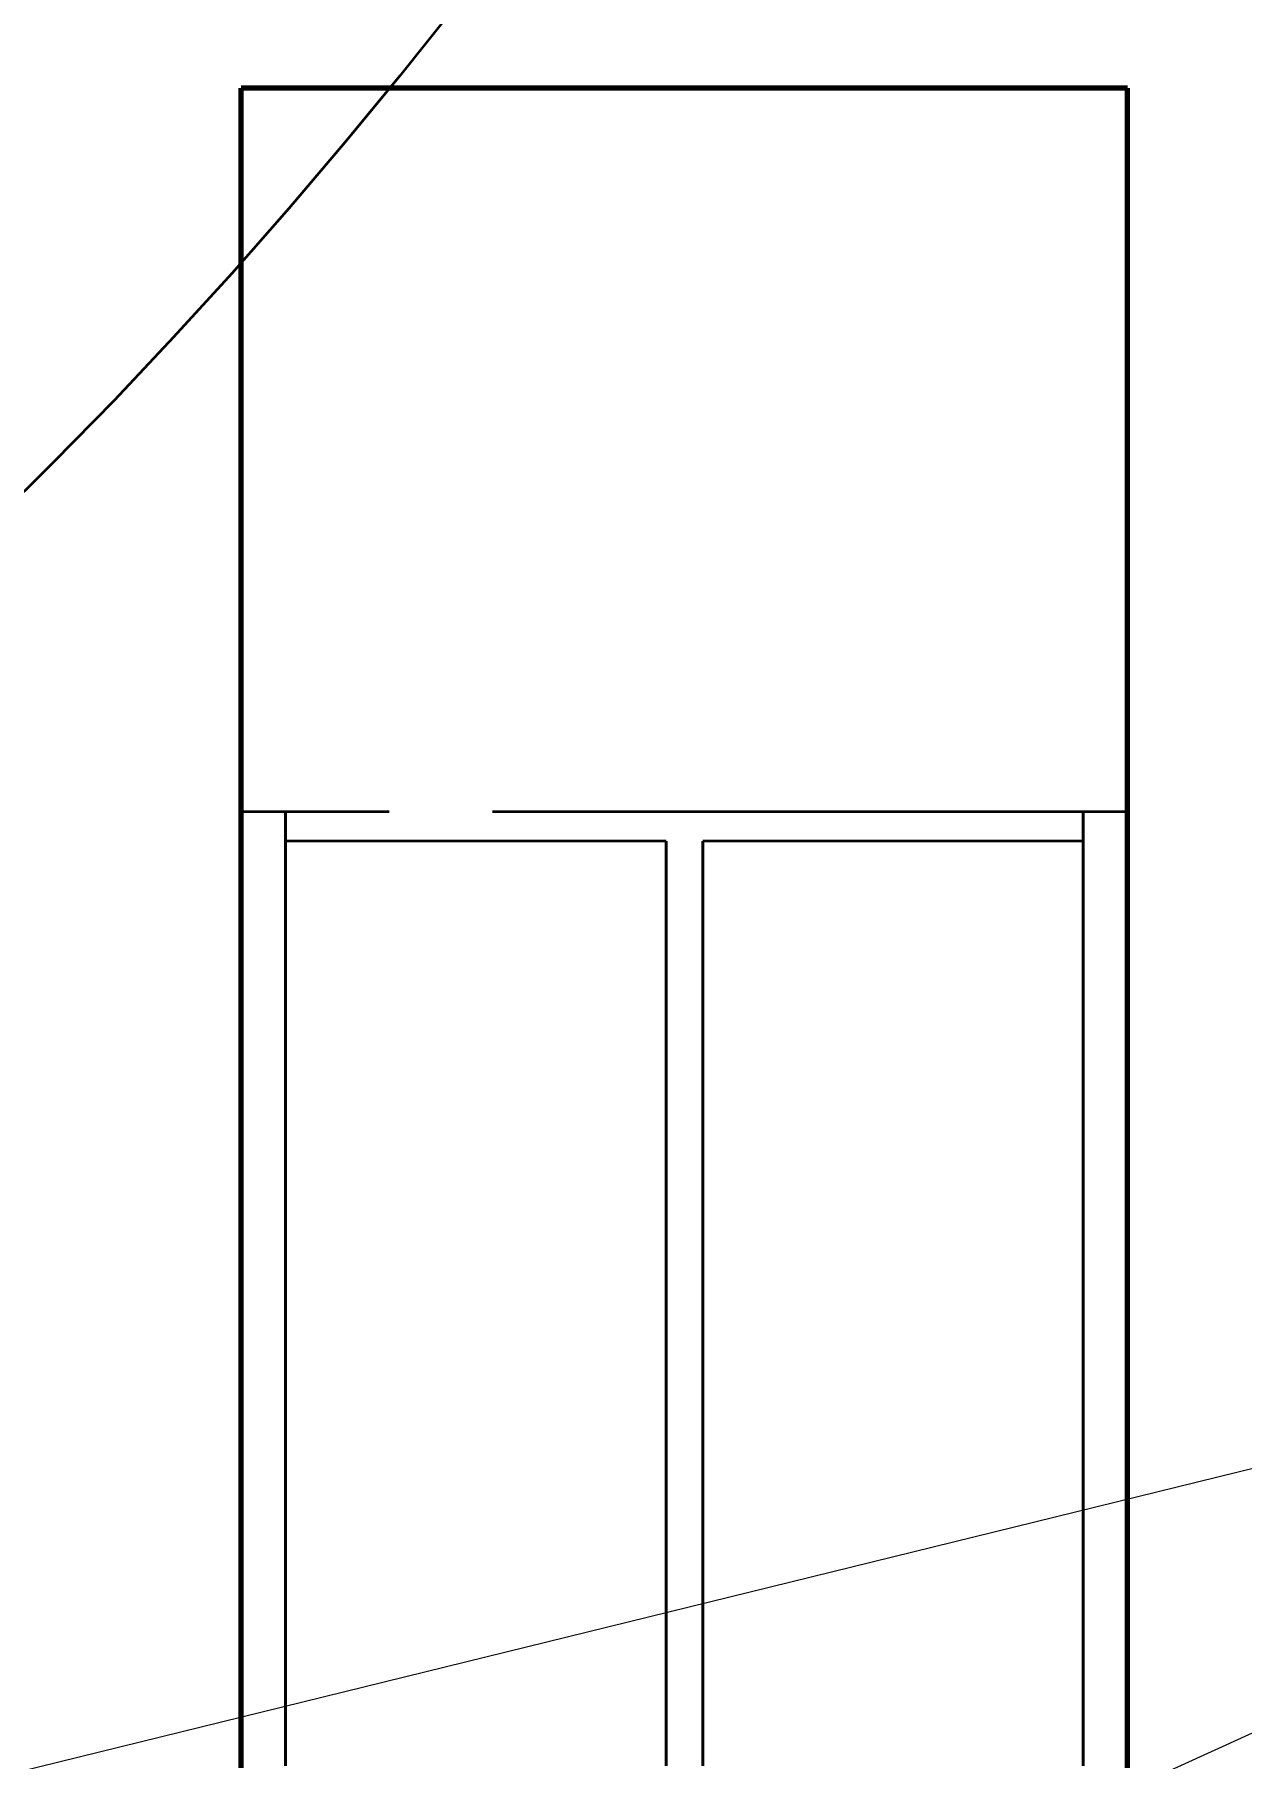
# Model space of a CAD drawing. Header units: millimetres. Extents: x 0 to 2382, y 0 to 420.
# Drawn here: x 137.39 to 145.56, y 235.9 to 247.57 of the extents above; entities that cross this region are included whole.
import ezdxf

# ---------------------------------------------------------------- set-up
doc = ezdxf.new("R2010")
doc.units = ezdxf.units.MM
doc.linetypes.add('IRAM-E-TRAZOS', pattern=[5, 4, -1])
for name, color, linetype, lineweight in [('01-VISIBLE', 7, 'CONTINUOUS', 70), ('02-OCULTA', 4, 'IRAM-E-TRAZOS', 35), ('04-COTA', 3, 'CONTINUOUS', 18), ('08-FINA', 5, 'CONTINUOUS', 18)]:
    doc.layers.add(name, color=color, linetype=linetype, lineweight=lineweight)
doc.styles.add('ISO3098', font='isocpeur.ttf')
doc.dimstyles.new('FLAMA-IRAM', dxfattribs={"dimtxt": 3.5, "dimasz": 3.5, "dimexe": 2, "dimexo": 1.5, "dimgap": 1, "dimtad": 1, "dimdec": 1, "dimtxsty": 'ISO3098', "dimblk": 'IRAM_FLECHA', "dimblk1": 'IRAM_FLECHA', "dimblk2": 'IRAM_FLECHA', "dimcen": 2.5, "dimclrd": 256, "dimclre": 256, "dimclrt": 256, "dimazin": 3, "dimtfac": 1, "dimtmove": 0, "dimatfit": 3, "dimlwd": 18, "dimlwe": 18})

# ---------------------------------------------------------------- blocks, each defined once
blk = doc.blocks.new('IRAM_FLECHA')
blk.add_solid([(0, 0), (-1, 0.125), (-1, -0.125)])

msp = doc.modelspace()

# ---------------------------------------------------------------- linework, layer by layer
at = {"layer": '01-VISIBLE'}
msp.add_line((144.791, 247.209), (138.791, 247.209), dxfattribs=at)
for points in [[(138.791, 235.834), (138.791, 235.922), (138.791, 236.009), (138.791, 236.097), (138.791, 236.184), (138.791, 236.272), (138.791, 236.359), (138.791, 236.447), (138.791, 236.534), (138.791, 236.622), (138.791, 236.709), (138.791, 236.797), (138.791, 236.884), (138.791, 236.972), (138.791, 237.059), (138.791, 237.147), (138.791, 237.234), (138.791, 237.322), (138.791, 237.409), (138.791, 237.497), (138.791, 237.584), (138.791, 237.672), (138.791, 237.759), (138.791, 237.847), (138.791, 237.934), (138.791, 238.022), (138.791, 238.109), (138.791, 238.197), (138.791, 238.284), (138.791, 238.372), (138.791, 238.459), (138.791, 238.547), (138.791, 238.634), (138.791, 238.722), (138.791, 238.809), (138.791, 238.897), (138.791, 238.984), (138.791, 239.072), (138.791, 239.159), (138.791, 239.247), (138.791, 239.334), (138.791, 239.422), (138.791, 239.509), (138.791, 239.597), (138.791, 239.684), (138.791, 239.772), (138.791, 239.859), (138.791, 239.947), (138.791, 240.034), (138.791, 240.122), (138.791, 240.209), (138.791, 240.297), (138.791, 240.384), (138.791, 240.472), (138.791, 240.559), (138.791, 240.647), (138.791, 240.734), (138.791, 240.822), (138.791, 240.909), (138.791, 240.997), (138.791, 241.084), (138.791, 241.172), (138.791, 241.259), (138.791, 241.347), (138.791, 241.434), (138.791, 241.522), (138.791, 241.609), (138.791, 241.697), (138.791, 241.784), (138.791, 241.872), (138.791, 241.959), (138.791, 242.047), (138.791, 242.134), (138.791, 242.222), (138.791, 242.309), (138.791, 242.397), (138.791, 242.484), (138.791, 242.572), (138.791, 242.659), (138.791, 242.747), (138.791, 242.834), (138.791, 242.922), (138.791, 243.009), (138.791, 243.097), (138.791, 243.184), (138.791, 243.272), (138.791, 243.359), (138.791, 243.447), (138.791, 243.534), (138.791, 243.622), (138.791, 243.709), (138.791, 243.797), (138.791, 243.884), (138.791, 243.972), (138.791, 244.059), (138.791, 244.147), (138.791, 244.234), (138.791, 244.322), (138.791, 244.409), (138.791, 244.497), (138.791, 244.584), (138.791, 244.672), (138.791, 244.759), (138.791, 244.847), (138.791, 244.934), (138.791, 245.022), (138.791, 245.109), (138.791, 245.197), (138.791, 245.284), (138.791, 245.372), (138.791, 245.459), (138.791, 245.547), (138.791, 245.634), (138.791, 245.722), (138.791, 245.809), (138.791, 245.897), (138.791, 245.984), (138.791, 246.072), (138.791, 246.159), (138.791, 246.247), (138.791, 246.334), (138.791, 246.422), (138.791, 246.509), (138.791, 246.597), (138.791, 246.684), (138.791, 246.772), (138.791, 246.859), (138.791, 246.947), (138.791, 247.034), (138.791, 247.122), (138.791, 247.209)], [(144.791, 235.834), (144.791, 235.922), (144.791, 236.009), (144.791, 236.097), (144.791, 236.184), (144.791, 236.272), (144.791, 236.359), (144.791, 236.447), (144.791, 236.534), (144.791, 236.622), (144.791, 236.709), (144.791, 236.797), (144.791, 236.884), (144.791, 236.972), (144.791, 237.059), (144.791, 237.147), (144.791, 237.234), (144.791, 237.322), (144.791, 237.409), (144.791, 237.497), (144.791, 237.584), (144.791, 237.672), (144.791, 237.759), (144.791, 237.847), (144.791, 237.934), (144.791, 238.022), (144.791, 238.109), (144.791, 238.197), (144.791, 238.284), (144.791, 238.372), (144.791, 238.459), (144.791, 238.547), (144.791, 238.634), (144.791, 238.722), (144.791, 238.809), (144.791, 238.897), (144.791, 238.984), (144.791, 239.072), (144.791, 239.159), (144.791, 239.247), (144.791, 239.334), (144.791, 239.422), (144.791, 239.509), (144.791, 239.597), (144.791, 239.684), (144.791, 239.772), (144.791, 239.859), (144.791, 239.947), (144.791, 240.034), (144.791, 240.122), (144.791, 240.209), (144.791, 240.297), (144.791, 240.384), (144.791, 240.472), (144.791, 240.559), (144.791, 240.647), (144.791, 240.734), (144.791, 240.822), (144.791, 240.909), (144.791, 240.997), (144.791, 241.084), (144.791, 241.172), (144.791, 241.259), (144.791, 241.347), (144.791, 241.434), (144.791, 241.522), (144.791, 241.609), (144.791, 241.697), (144.791, 241.784), (144.791, 241.872), (144.791, 241.959), (144.791, 242.047), (144.791, 242.134), (144.791, 242.222), (144.791, 242.309), (144.791, 242.397), (144.791, 242.484), (144.791, 242.572), (144.791, 242.659), (144.791, 242.747), (144.791, 242.834), (144.791, 242.922), (144.791, 243.009), (144.791, 243.097), (144.791, 243.184), (144.791, 243.272), (144.791, 243.359), (144.791, 243.447), (144.791, 243.534), (144.791, 243.622), (144.791, 243.709), (144.791, 243.797), (144.791, 243.884), (144.791, 243.972), (144.791, 244.059), (144.791, 244.147), (144.791, 244.234), (144.791, 244.322), (144.791, 244.409), (144.791, 244.497), (144.791, 244.584), (144.791, 244.672), (144.791, 244.759), (144.791, 244.847), (144.791, 244.934), (144.791, 245.022), (144.791, 245.109), (144.791, 245.197), (144.791, 245.284), (144.791, 245.372), (144.791, 245.459), (144.791, 245.547), (144.791, 245.634), (144.791, 245.722), (144.791, 245.809), (144.791, 245.897), (144.791, 245.984), (144.791, 246.072), (144.791, 246.159), (144.791, 246.247), (144.791, 246.334), (144.791, 246.422), (144.791, 246.509), (144.791, 246.597), (144.791, 246.684), (144.791, 246.772), (144.791, 246.859), (144.791, 246.947), (144.791, 247.034), (144.791, 247.122), (144.791, 247.209)]]:
    msp.add_lwpolyline(points, dxfattribs=at)
at = {"layer": '02-OCULTA'}
for p, q in [((144.791, 242.309), (138.791, 242.309)), ((144.491, 242.309), (139.091, 242.309)), ((141.666, 242.109), (139.091, 242.109)), ((144.491, 242.109), (141.916, 242.109))]:
    msp.add_line(p, q, dxfattribs=at)
for points in [[(140.23, 247.752), (139.865, 247.294), (139.492, 246.841), (139.113, 246.395), (138.726, 245.955), (138.332, 245.522), (137.93, 245.095), (137.52, 244.676), (137.103, 244.264)], [(138.791, 247.209), (138.791, 247.122), (138.791, 247.034), (138.791, 246.947), (138.791, 246.859), (138.791, 246.772), (138.791, 246.684), (138.791, 246.597), (138.791, 246.509), (138.791, 246.422), (138.791, 246.334), (138.791, 246.247), (138.791, 246.159), (138.791, 246.072), (138.791, 245.984), (138.791, 245.897), (138.791, 245.809), (138.791, 245.722), (138.791, 245.634), (138.791, 245.547), (138.791, 245.459), (138.791, 245.372), (138.791, 245.284), (138.791, 245.197), (138.791, 245.109), (138.791, 245.022), (138.791, 244.934), (138.791, 244.847), (138.791, 244.759), (138.791, 244.672), (138.791, 244.584), (138.791, 244.497), (138.791, 244.409), (138.791, 244.322), (138.791, 244.234), (138.791, 244.147), (138.791, 244.059), (138.791, 243.972), (138.791, 243.884), (138.791, 243.797), (138.791, 243.709), (138.791, 243.622), (138.791, 243.534), (138.791, 243.447), (138.791, 243.359), (138.791, 243.272), (138.791, 243.184), (138.791, 243.097), (138.791, 243.009), (138.791, 242.922), (138.791, 242.834), (138.791, 242.747), (138.791, 242.659), (138.791, 242.572), (138.791, 242.484), (138.791, 242.397), (138.791, 242.309), (138.791, 242.222), (138.791, 242.134), (138.791, 242.047), (138.791, 241.959), (138.791, 241.872), (138.791, 241.784), (138.791, 241.697), (138.791, 241.609), (138.791, 241.522), (138.791, 241.434), (138.791, 241.347), (138.791, 241.259), (138.791, 241.172), (138.791, 241.084), (138.791, 240.997), (138.791, 240.909), (138.791, 240.822), (138.791, 240.734), (138.791, 240.647), (138.791, 240.559), (138.791, 240.472), (138.791, 240.384), (138.791, 240.297), (138.791, 240.209), (138.791, 240.122), (138.791, 240.034), (138.791, 239.947), (138.791, 239.859), (138.791, 239.772), (138.791, 239.684), (138.791, 239.597), (138.791, 239.509), (138.791, 239.422), (138.791, 239.334), (138.791, 239.247), (138.791, 239.159), (138.791, 239.072), (138.791, 238.984), (138.791, 238.897), (138.791, 238.809), (138.791, 238.722), (138.791, 238.634), (138.791, 238.547), (138.791, 238.459), (138.791, 238.372), (138.791, 238.284), (138.791, 238.197), (138.791, 238.109), (138.791, 238.022), (138.791, 237.934), (138.791, 237.847), (138.791, 237.759), (138.791, 237.672), (138.791, 237.584), (138.791, 237.497), (138.791, 237.409), (138.791, 237.322), (138.791, 237.234), (138.791, 237.147), (138.791, 237.059), (138.791, 236.972), (138.791, 236.884), (138.791, 236.797), (138.791, 236.709), (138.791, 236.622), (138.791, 236.534), (138.791, 236.447), (138.791, 236.359), (138.791, 236.272), (138.791, 236.184), (138.791, 236.097), (138.791, 236.009), (138.791, 235.922), (138.791, 235.834)], [(144.791, 247.209), (144.791, 247.122), (144.791, 247.034), (144.791, 246.947), (144.791, 246.859), (144.791, 246.772), (144.791, 246.684), (144.791, 246.597), (144.791, 246.509), (144.791, 246.422), (144.791, 246.334), (144.791, 246.247), (144.791, 246.159), (144.791, 246.072), (144.791, 245.984), (144.791, 245.897), (144.791, 245.809), (144.791, 245.722), (144.791, 245.634), (144.791, 245.547), (144.791, 245.459), (144.791, 245.372), (144.791, 245.284), (144.791, 245.197), (144.791, 245.109), (144.791, 245.022), (144.791, 244.934), (144.791, 244.847), (144.791, 244.759), (144.791, 244.672), (144.791, 244.584), (144.791, 244.497), (144.791, 244.409), (144.791, 244.322), (144.791, 244.234), (144.791, 244.147), (144.791, 244.059), (144.791, 243.972), (144.791, 243.884), (144.791, 243.797), (144.791, 243.709), (144.791, 243.622), (144.791, 243.534), (144.791, 243.447), (144.791, 243.359), (144.791, 243.272), (144.791, 243.184), (144.791, 243.097), (144.791, 243.009), (144.791, 242.922), (144.791, 242.834), (144.791, 242.747), (144.791, 242.659), (144.791, 242.572), (144.791, 242.484), (144.791, 242.397), (144.791, 242.309), (144.791, 242.222), (144.791, 242.134), (144.791, 242.047), (144.791, 241.959), (144.791, 241.872), (144.791, 241.784), (144.791, 241.697), (144.791, 241.609), (144.791, 241.522), (144.791, 241.434), (144.791, 241.347), (144.791, 241.259), (144.791, 241.172), (144.791, 241.084), (144.791, 240.997), (144.791, 240.909), (144.791, 240.822), (144.791, 240.734), (144.791, 240.647), (144.791, 240.559), (144.791, 240.472), (144.791, 240.384), (144.791, 240.297), (144.791, 240.209), (144.791, 240.122), (144.791, 240.034), (144.791, 239.947), (144.791, 239.859), (144.791, 239.772), (144.791, 239.684), (144.791, 239.597), (144.791, 239.509), (144.791, 239.422), (144.791, 239.334), (144.791, 239.247), (144.791, 239.159), (144.791, 239.072), (144.791, 238.984), (144.791, 238.897), (144.791, 238.809), (144.791, 238.722), (144.791, 238.634), (144.791, 238.547), (144.791, 238.459), (144.791, 238.372), (144.791, 238.284), (144.791, 238.197), (144.791, 238.109), (144.791, 238.022), (144.791, 237.934), (144.791, 237.847), (144.791, 237.759), (144.791, 237.672), (144.791, 237.584), (144.791, 237.497), (144.791, 237.409), (144.791, 237.322), (144.791, 237.234), (144.791, 237.147), (144.791, 237.059), (144.791, 236.972), (144.791, 236.884), (144.791, 236.797), (144.791, 236.709), (144.791, 236.622), (144.791, 236.534), (144.791, 236.447), (144.791, 236.359), (144.791, 236.272), (144.791, 236.184), (144.791, 236.097), (144.791, 236.009), (144.791, 235.922), (144.791, 235.834)], [(138.791, 235.883), (138.791, 235.946), (138.791, 236.009), (138.791, 236.072), (138.791, 236.135), (138.791, 236.198), (138.791, 236.261), (138.791, 236.324), (138.791, 236.387), (138.791, 236.45), (138.791, 236.513), (138.791, 236.576), (138.791, 236.639), (138.791, 236.702), (138.791, 236.765), (138.791, 236.828), (138.791, 236.891), (138.791, 236.954), (138.791, 237.017), (138.791, 237.08), (138.791, 237.143), (138.791, 237.206), (138.791, 237.269), (138.791, 237.332), (138.791, 237.395), (138.791, 237.458), (138.791, 237.521), (138.791, 237.584), (138.791, 237.647), (138.791, 237.71), (138.791, 237.773), (138.791, 237.836), (138.791, 237.899), (138.791, 237.962), (138.791, 238.025), (138.791, 238.088), (138.791, 238.151), (138.791, 238.214), (138.791, 238.277), (138.791, 238.34), (138.791, 238.403), (138.791, 238.466), (138.791, 238.529), (138.791, 238.592), (138.791, 238.655), (138.791, 238.718), (138.791, 238.781), (138.791, 238.844), (138.791, 238.907), (138.791, 238.97), (138.791, 239.033), (138.791, 239.096), (138.791, 239.159), (138.791, 239.222), (138.791, 239.285), (138.791, 239.348), (138.791, 239.411), (138.791, 239.474), (138.791, 239.537), (138.791, 239.6), (138.791, 239.663), (138.791, 239.726), (138.791, 239.789), (138.791, 239.852), (138.791, 239.915), (138.791, 239.978), (138.791, 240.041), (138.791, 240.104), (138.791, 240.167), (138.791, 240.23), (138.791, 240.293), (138.791, 240.356), (138.791, 240.419), (138.791, 240.482), (138.791, 240.545), (138.791, 240.608), (138.791, 240.671), (138.791, 240.734), (138.791, 240.797), (138.791, 240.86), (138.791, 240.923), (138.791, 240.986), (138.791, 241.049), (138.791, 241.112), (138.791, 241.175), (138.791, 241.238), (138.791, 241.301), (138.791, 241.364), (138.791, 241.427), (138.791, 241.49), (138.791, 241.553), (138.791, 241.616), (138.791, 241.679), (138.791, 241.742), (138.791, 241.805), (138.791, 241.868), (138.791, 241.931), (138.791, 241.994), (138.791, 242.057), (138.791, 242.12), (138.791, 242.183), (138.791, 242.246), (138.791, 242.309)], [(138.791, 242.309), (138.791, 242.246), (138.791, 242.183), (138.791, 242.12), (138.791, 242.057), (138.791, 241.994), (138.791, 241.931), (138.791, 241.868), (138.791, 241.805), (138.791, 241.742), (138.791, 241.679), (138.791, 241.616), (138.791, 241.553), (138.791, 241.49), (138.791, 241.427), (138.791, 241.364), (138.791, 241.301), (138.791, 241.238), (138.791, 241.175), (138.791, 241.112), (138.791, 241.049), (138.791, 240.986), (138.791, 240.923), (138.791, 240.86), (138.791, 240.797), (138.791, 240.734), (138.791, 240.671), (138.791, 240.608), (138.791, 240.545), (138.791, 240.482), (138.791, 240.419), (138.791, 240.356), (138.791, 240.293), (138.791, 240.23), (138.791, 240.167), (138.791, 240.104), (138.791, 240.041), (138.791, 239.978), (138.791, 239.915), (138.791, 239.852), (138.791, 239.789), (138.791, 239.726), (138.791, 239.663), (138.791, 239.6), (138.791, 239.537), (138.791, 239.474), (138.791, 239.411), (138.791, 239.348), (138.791, 239.285), (138.791, 239.222), (138.791, 239.159), (138.791, 239.096), (138.791, 239.033), (138.791, 238.97), (138.791, 238.907), (138.791, 238.844), (138.791, 238.781), (138.791, 238.718), (138.791, 238.655), (138.791, 238.592), (138.791, 238.529), (138.791, 238.466), (138.791, 238.403), (138.791, 238.34), (138.791, 238.277), (138.791, 238.214), (138.791, 238.151), (138.791, 238.088), (138.791, 238.025), (138.791, 237.962), (138.791, 237.899), (138.791, 237.836), (138.791, 237.773), (138.791, 237.71), (138.791, 237.647), (138.791, 237.584), (138.791, 237.521), (138.791, 237.458), (138.791, 237.395), (138.791, 237.332), (138.791, 237.269), (138.791, 237.206), (138.791, 237.143), (138.791, 237.08), (138.791, 237.017), (138.791, 236.954), (138.791, 236.891), (138.791, 236.828), (138.791, 236.765), (138.791, 236.702), (138.791, 236.639), (138.791, 236.576), (138.791, 236.513), (138.791, 236.45), (138.791, 236.387), (138.791, 236.324), (138.791, 236.261), (138.791, 236.198), (138.791, 236.135), (138.791, 236.072), (138.791, 236.009), (138.791, 235.946), (138.791, 235.883)], [(139.091, 235.883), (139.091, 235.946), (139.091, 236.009), (139.091, 236.072), (139.091, 236.135), (139.091, 236.198), (139.091, 236.261), (139.091, 236.324), (139.091, 236.387), (139.091, 236.45), (139.091, 236.513), (139.091, 236.576), (139.091, 236.639), (139.091, 236.702), (139.091, 236.765), (139.091, 236.828), (139.091, 236.891), (139.091, 236.954), (139.091, 237.017), (139.091, 237.08), (139.091, 237.143), (139.091, 237.206), (139.091, 237.269), (139.091, 237.332), (139.091, 237.395), (139.091, 237.458), (139.091, 237.521), (139.091, 237.584), (139.091, 237.647), (139.091, 237.71), (139.091, 237.773), (139.091, 237.836), (139.091, 237.899), (139.091, 237.962), (139.091, 238.025), (139.091, 238.088), (139.091, 238.151), (139.091, 238.214), (139.091, 238.277), (139.091, 238.34), (139.091, 238.403), (139.091, 238.466), (139.091, 238.529), (139.091, 238.592), (139.091, 238.655), (139.091, 238.718), (139.091, 238.781), (139.091, 238.844), (139.091, 238.907), (139.091, 238.97), (139.091, 239.033), (139.091, 239.096), (139.091, 239.159), (139.091, 239.222), (139.091, 239.285), (139.091, 239.348), (139.091, 239.411), (139.091, 239.474), (139.091, 239.537), (139.091, 239.6), (139.091, 239.663), (139.091, 239.726), (139.091, 239.789), (139.091, 239.852), (139.091, 239.915), (139.091, 239.978), (139.091, 240.041), (139.091, 240.104), (139.091, 240.167), (139.091, 240.23), (139.091, 240.293), (139.091, 240.356), (139.091, 240.419), (139.091, 240.482), (139.091, 240.545), (139.091, 240.608), (139.091, 240.671), (139.091, 240.734), (139.091, 240.797), (139.091, 240.86), (139.091, 240.923), (139.091, 240.986), (139.091, 241.049), (139.091, 241.112), (139.091, 241.175), (139.091, 241.238), (139.091, 241.301), (139.091, 241.364), (139.091, 241.427), (139.091, 241.49), (139.091, 241.553), (139.091, 241.616), (139.091, 241.679), (139.091, 241.742), (139.091, 241.805), (139.091, 241.868), (139.091, 241.931), (139.091, 241.994), (139.091, 242.057), (139.091, 242.12), (139.091, 242.183), (139.091, 242.246), (139.091, 242.309)], [(139.091, 242.309), (139.091, 242.246), (139.091, 242.183), (139.091, 242.12), (139.091, 242.057), (139.091, 241.994), (139.091, 241.931), (139.091, 241.868), (139.091, 241.805), (139.091, 241.742), (139.091, 241.679), (139.091, 241.616), (139.091, 241.553), (139.091, 241.49), (139.091, 241.427), (139.091, 241.364), (139.091, 241.301), (139.091, 241.238), (139.091, 241.175), (139.091, 241.112), (139.091, 241.049), (139.091, 240.986), (139.091, 240.923), (139.091, 240.86), (139.091, 240.797), (139.091, 240.734), (139.091, 240.671), (139.091, 240.608), (139.091, 240.545), (139.091, 240.482), (139.091, 240.419), (139.091, 240.356), (139.091, 240.293), (139.091, 240.23), (139.091, 240.167), (139.091, 240.104), (139.091, 240.041), (139.091, 239.978), (139.091, 239.915), (139.091, 239.852), (139.091, 239.789), (139.091, 239.726), (139.091, 239.663), (139.091, 239.6), (139.091, 239.537), (139.091, 239.474), (139.091, 239.411), (139.091, 239.348), (139.091, 239.285), (139.091, 239.222), (139.091, 239.159), (139.091, 239.096), (139.091, 239.033), (139.091, 238.97), (139.091, 238.907), (139.091, 238.844), (139.091, 238.781), (139.091, 238.718), (139.091, 238.655), (139.091, 238.592), (139.091, 238.529), (139.091, 238.466), (139.091, 238.403), (139.091, 238.34), (139.091, 238.277), (139.091, 238.214), (139.091, 238.151), (139.091, 238.088), (139.091, 238.025), (139.091, 237.962), (139.091, 237.899), (139.091, 237.836), (139.091, 237.773), (139.091, 237.71), (139.091, 237.647), (139.091, 237.584), (139.091, 237.521), (139.091, 237.458), (139.091, 237.395), (139.091, 237.332), (139.091, 237.269), (139.091, 237.206), (139.091, 237.143), (139.091, 237.08), (139.091, 237.017), (139.091, 236.954), (139.091, 236.891), (139.091, 236.828), (139.091, 236.765), (139.091, 236.702), (139.091, 236.639), (139.091, 236.576), (139.091, 236.513), (139.091, 236.45), (139.091, 236.387), (139.091, 236.324), (139.091, 236.261), (139.091, 236.198), (139.091, 236.135), (139.091, 236.072), (139.091, 236.009), (139.091, 235.946), (139.091, 235.883)], [(144.491, 235.883), (144.491, 235.946), (144.491, 236.009), (144.491, 236.072), (144.491, 236.135), (144.491, 236.198), (144.491, 236.261), (144.491, 236.324), (144.491, 236.387), (144.491, 236.45), (144.491, 236.513), (144.491, 236.576), (144.491, 236.639), (144.491, 236.702), (144.491, 236.765), (144.491, 236.828), (144.491, 236.891), (144.491, 236.954), (144.491, 237.017), (144.491, 237.08), (144.491, 237.143), (144.491, 237.206), (144.491, 237.269), (144.491, 237.332), (144.491, 237.395), (144.491, 237.458), (144.491, 237.521), (144.491, 237.584), (144.491, 237.647), (144.491, 237.71), (144.491, 237.773), (144.491, 237.836), (144.491, 237.899), (144.491, 237.962), (144.491, 238.025), (144.491, 238.088), (144.491, 238.151), (144.491, 238.214), (144.491, 238.277), (144.491, 238.34), (144.491, 238.403), (144.491, 238.466), (144.491, 238.529), (144.491, 238.592), (144.491, 238.655), (144.491, 238.718), (144.491, 238.781), (144.491, 238.844), (144.491, 238.907), (144.491, 238.97), (144.491, 239.033), (144.491, 239.096), (144.491, 239.159), (144.491, 239.222), (144.491, 239.285), (144.491, 239.348), (144.491, 239.411), (144.491, 239.474), (144.491, 239.537), (144.491, 239.6), (144.491, 239.663), (144.491, 239.726), (144.491, 239.789), (144.491, 239.852), (144.491, 239.915), (144.491, 239.978), (144.491, 240.041), (144.491, 240.104), (144.491, 240.167), (144.491, 240.23), (144.491, 240.293), (144.491, 240.356), (144.491, 240.419), (144.491, 240.482), (144.491, 240.545), (144.491, 240.608), (144.491, 240.671), (144.491, 240.734), (144.491, 240.797), (144.491, 240.86), (144.491, 240.923), (144.491, 240.986), (144.491, 241.049), (144.491, 241.112), (144.491, 241.175), (144.491, 241.238), (144.491, 241.301), (144.491, 241.364), (144.491, 241.427), (144.491, 241.49), (144.491, 241.553), (144.491, 241.616), (144.491, 241.679), (144.491, 241.742), (144.491, 241.805), (144.491, 241.868), (144.491, 241.931), (144.491, 241.994), (144.491, 242.057), (144.491, 242.12), (144.491, 242.183), (144.491, 242.246), (144.491, 242.309)], [(144.491, 242.309), (144.491, 242.246), (144.491, 242.183), (144.491, 242.12), (144.491, 242.057), (144.491, 241.994), (144.491, 241.931), (144.491, 241.868), (144.491, 241.805), (144.491, 241.742), (144.491, 241.679), (144.491, 241.616), (144.491, 241.553), (144.491, 241.49), (144.491, 241.427), (144.491, 241.364), (144.491, 241.301), (144.491, 241.238), (144.491, 241.175), (144.491, 241.112), (144.491, 241.049), (144.491, 240.986), (144.491, 240.923), (144.491, 240.86), (144.491, 240.797), (144.491, 240.734), (144.491, 240.671), (144.491, 240.608), (144.491, 240.545), (144.491, 240.482), (144.491, 240.419), (144.491, 240.356), (144.491, 240.293), (144.491, 240.23), (144.491, 240.167), (144.491, 240.104), (144.491, 240.041), (144.491, 239.978), (144.491, 239.915), (144.491, 239.852), (144.491, 239.789), (144.491, 239.726), (144.491, 239.663), (144.491, 239.6), (144.491, 239.537), (144.491, 239.474), (144.491, 239.411), (144.491, 239.348), (144.491, 239.285), (144.491, 239.222), (144.491, 239.159), (144.491, 239.096), (144.491, 239.033), (144.491, 238.97), (144.491, 238.907), (144.491, 238.844), (144.491, 238.781), (144.491, 238.718), (144.491, 238.655), (144.491, 238.592), (144.491, 238.529), (144.491, 238.466), (144.491, 238.403), (144.491, 238.34), (144.491, 238.277), (144.491, 238.214), (144.491, 238.151), (144.491, 238.088), (144.491, 238.025), (144.491, 237.962), (144.491, 237.899), (144.491, 237.836), (144.491, 237.773), (144.491, 237.71), (144.491, 237.647), (144.491, 237.584), (144.491, 237.521), (144.491, 237.458), (144.491, 237.395), (144.491, 237.332), (144.491, 237.269), (144.491, 237.206), (144.491, 237.143), (144.491, 237.08), (144.491, 237.017), (144.491, 236.954), (144.491, 236.891), (144.491, 236.828), (144.491, 236.765), (144.491, 236.702), (144.491, 236.639), (144.491, 236.576), (144.491, 236.513), (144.491, 236.45), (144.491, 236.387), (144.491, 236.324), (144.491, 236.261), (144.491, 236.198), (144.491, 236.135), (144.491, 236.072), (144.491, 236.009), (144.491, 235.946), (144.491, 235.883)], [(144.791, 235.883), (144.791, 235.946), (144.791, 236.009), (144.791, 236.072), (144.791, 236.135), (144.791, 236.198), (144.791, 236.261), (144.791, 236.324), (144.791, 236.387), (144.791, 236.45), (144.791, 236.513), (144.791, 236.576), (144.791, 236.639), (144.791, 236.702), (144.791, 236.765), (144.791, 236.828), (144.791, 236.891), (144.791, 236.954), (144.791, 237.017), (144.791, 237.08), (144.791, 237.143), (144.791, 237.206), (144.791, 237.269), (144.791, 237.332), (144.791, 237.395), (144.791, 237.458), (144.791, 237.521), (144.791, 237.584), (144.791, 237.647), (144.791, 237.71), (144.791, 237.773), (144.791, 237.836), (144.791, 237.899), (144.791, 237.962), (144.791, 238.025), (144.791, 238.088), (144.791, 238.151), (144.791, 238.214), (144.791, 238.277), (144.791, 238.34), (144.791, 238.403), (144.791, 238.466), (144.791, 238.529), (144.791, 238.592), (144.791, 238.655), (144.791, 238.718), (144.791, 238.781), (144.791, 238.844), (144.791, 238.907), (144.791, 238.97), (144.791, 239.033), (144.791, 239.096), (144.791, 239.159), (144.791, 239.222), (144.791, 239.285), (144.791, 239.348), (144.791, 239.411), (144.791, 239.474), (144.791, 239.537), (144.791, 239.6), (144.791, 239.663), (144.791, 239.726), (144.791, 239.789), (144.791, 239.852), (144.791, 239.915), (144.791, 239.978), (144.791, 240.041), (144.791, 240.104), (144.791, 240.167), (144.791, 240.23), (144.791, 240.293), (144.791, 240.356), (144.791, 240.419), (144.791, 240.482), (144.791, 240.545), (144.791, 240.608), (144.791, 240.671), (144.791, 240.734), (144.791, 240.797), (144.791, 240.86), (144.791, 240.923), (144.791, 240.986), (144.791, 241.049), (144.791, 241.112), (144.791, 241.175), (144.791, 241.238), (144.791, 241.301), (144.791, 241.364), (144.791, 241.427), (144.791, 241.49), (144.791, 241.553), (144.791, 241.616), (144.791, 241.679), (144.791, 241.742), (144.791, 241.805), (144.791, 241.868), (144.791, 241.931), (144.791, 241.994), (144.791, 242.057), (144.791, 242.12), (144.791, 242.183), (144.791, 242.246), (144.791, 242.309)], [(144.791, 242.309), (144.791, 242.246), (144.791, 242.183), (144.791, 242.12), (144.791, 242.057), (144.791, 241.994), (144.791, 241.931), (144.791, 241.868), (144.791, 241.805), (144.791, 241.742), (144.791, 241.679), (144.791, 241.616), (144.791, 241.553), (144.791, 241.49), (144.791, 241.427), (144.791, 241.364), (144.791, 241.301), (144.791, 241.238), (144.791, 241.175), (144.791, 241.112), (144.791, 241.049), (144.791, 240.986), (144.791, 240.923), (144.791, 240.86), (144.791, 240.797), (144.791, 240.734), (144.791, 240.671), (144.791, 240.608), (144.791, 240.545), (144.791, 240.482), (144.791, 240.419), (144.791, 240.356), (144.791, 240.293), (144.791, 240.23), (144.791, 240.167), (144.791, 240.104), (144.791, 240.041), (144.791, 239.978), (144.791, 239.915), (144.791, 239.852), (144.791, 239.789), (144.791, 239.726), (144.791, 239.663), (144.791, 239.6), (144.791, 239.537), (144.791, 239.474), (144.791, 239.411), (144.791, 239.348), (144.791, 239.285), (144.791, 239.222), (144.791, 239.159), (144.791, 239.096), (144.791, 239.033), (144.791, 238.97), (144.791, 238.907), (144.791, 238.844), (144.791, 238.781), (144.791, 238.718), (144.791, 238.655), (144.791, 238.592), (144.791, 238.529), (144.791, 238.466), (144.791, 238.403), (144.791, 238.34), (144.791, 238.277), (144.791, 238.214), (144.791, 238.151), (144.791, 238.088), (144.791, 238.025), (144.791, 237.962), (144.791, 237.899), (144.791, 237.836), (144.791, 237.773), (144.791, 237.71), (144.791, 237.647), (144.791, 237.584), (144.791, 237.521), (144.791, 237.458), (144.791, 237.395), (144.791, 237.332), (144.791, 237.269), (144.791, 237.206), (144.791, 237.143), (144.791, 237.08), (144.791, 237.017), (144.791, 236.954), (144.791, 236.891), (144.791, 236.828), (144.791, 236.765), (144.791, 236.702), (144.791, 236.639), (144.791, 236.576), (144.791, 236.513), (144.791, 236.45), (144.791, 236.387), (144.791, 236.324), (144.791, 236.261), (144.791, 236.198), (144.791, 236.135), (144.791, 236.072), (144.791, 236.009), (144.791, 235.946), (144.791, 235.883)], [(139.091, 235.847), (139.091, 235.909), (139.091, 235.971), (139.091, 236.033), (139.091, 236.095), (139.091, 236.157), (139.091, 236.219), (139.091, 236.281), (139.091, 236.343), (139.091, 236.405), (139.091, 236.467), (139.091, 236.529), (139.091, 236.591), (139.091, 236.653), (139.091, 236.715), (139.091, 236.777), (139.091, 236.839), (139.091, 236.901), (139.091, 236.963), (139.091, 237.025), (139.091, 237.087), (139.091, 237.149), (139.091, 237.211), (139.091, 237.273), (139.091, 237.335), (139.091, 237.397), (139.091, 237.459), (139.091, 237.521), (139.091, 237.583), (139.091, 237.645), (139.091, 237.707), (139.091, 237.769), (139.091, 237.831), (139.091, 237.893), (139.091, 237.955), (139.091, 238.017), (139.091, 238.079), (139.091, 238.141), (139.091, 238.203), (139.091, 238.265), (139.091, 238.327), (139.091, 238.389), (139.091, 238.451), (139.091, 238.513), (139.091, 238.575), (139.091, 238.637), (139.091, 238.699), (139.091, 238.761), (139.091, 238.823), (139.091, 238.885), (139.091, 238.947), (139.091, 239.009), (139.091, 239.071), (139.091, 239.133), (139.091, 239.195), (139.091, 239.257), (139.091, 239.319), (139.091, 239.381), (139.091, 239.443), (139.091, 239.505), (139.091, 239.567), (139.091, 239.629), (139.091, 239.691), (139.091, 239.753), (139.091, 239.815), (139.091, 239.877), (139.091, 239.939), (139.091, 240.001), (139.091, 240.063), (139.091, 240.125), (139.091, 240.187), (139.091, 240.249), (139.091, 240.311), (139.091, 240.373), (139.091, 240.435), (139.091, 240.497), (139.091, 240.559), (139.091, 240.621), (139.091, 240.683), (139.091, 240.745), (139.091, 240.807), (139.091, 240.869), (139.091, 240.931), (139.091, 240.993), (139.091, 241.055), (139.091, 241.117), (139.091, 241.179), (139.091, 241.241), (139.091, 241.303), (139.091, 241.365), (139.091, 241.427), (139.091, 241.489), (139.091, 241.551), (139.091, 241.613), (139.091, 241.675), (139.091, 241.737), (139.091, 241.799), (139.091, 241.861), (139.091, 241.923), (139.091, 241.985), (139.091, 242.047), (139.091, 242.109)], [(139.091, 242.109), (139.091, 242.047), (139.091, 241.985), (139.091, 241.923), (139.091, 241.861), (139.091, 241.799), (139.091, 241.737), (139.091, 241.675), (139.091, 241.613), (139.091, 241.551), (139.091, 241.489), (139.091, 241.427), (139.091, 241.365), (139.091, 241.303), (139.091, 241.241), (139.091, 241.179), (139.091, 241.117), (139.091, 241.055), (139.091, 240.993), (139.091, 240.931), (139.091, 240.869), (139.091, 240.807), (139.091, 240.745), (139.091, 240.683), (139.091, 240.621), (139.091, 240.559), (139.091, 240.497), (139.091, 240.435), (139.091, 240.373), (139.091, 240.311), (139.091, 240.249), (139.091, 240.187), (139.091, 240.125), (139.091, 240.063), (139.091, 240.001), (139.091, 239.939), (139.091, 239.877), (139.091, 239.815), (139.091, 239.753), (139.091, 239.691), (139.091, 239.629), (139.091, 239.567), (139.091, 239.505), (139.091, 239.443), (139.091, 239.381), (139.091, 239.319), (139.091, 239.257), (139.091, 239.195), (139.091, 239.133), (139.091, 239.071), (139.091, 239.009), (139.091, 238.947), (139.091, 238.885), (139.091, 238.823), (139.091, 238.761), (139.091, 238.699), (139.091, 238.637), (139.091, 238.575), (139.091, 238.513), (139.091, 238.451), (139.091, 238.389), (139.091, 238.327), (139.091, 238.265), (139.091, 238.203), (139.091, 238.141), (139.091, 238.079), (139.091, 238.017), (139.091, 237.955), (139.091, 237.893), (139.091, 237.831), (139.091, 237.769), (139.091, 237.707), (139.091, 237.645), (139.091, 237.583), (139.091, 237.521), (139.091, 237.459), (139.091, 237.397), (139.091, 237.335), (139.091, 237.273), (139.091, 237.211), (139.091, 237.149), (139.091, 237.087), (139.091, 237.025), (139.091, 236.963), (139.091, 236.901), (139.091, 236.839), (139.091, 236.777), (139.091, 236.715), (139.091, 236.653), (139.091, 236.591), (139.091, 236.529), (139.091, 236.467), (139.091, 236.405), (139.091, 236.343), (139.091, 236.281), (139.091, 236.219), (139.091, 236.157), (139.091, 236.095), (139.091, 236.033), (139.091, 235.971), (139.091, 235.909), (139.091, 235.847)], [(141.666, 235.847), (141.666, 235.909), (141.666, 235.971), (141.666, 236.033), (141.666, 236.095), (141.666, 236.157), (141.666, 236.219), (141.666, 236.281), (141.666, 236.343), (141.666, 236.405), (141.666, 236.467), (141.666, 236.529), (141.666, 236.591), (141.666, 236.653), (141.666, 236.715), (141.666, 236.777), (141.666, 236.839), (141.666, 236.901), (141.666, 236.963), (141.666, 237.025), (141.666, 237.087), (141.666, 237.149), (141.666, 237.211), (141.666, 237.273), (141.666, 237.335), (141.666, 237.397), (141.666, 237.459), (141.666, 237.521), (141.666, 237.583), (141.666, 237.645), (141.666, 237.707), (141.666, 237.769), (141.666, 237.831), (141.666, 237.893), (141.666, 237.955), (141.666, 238.017), (141.666, 238.079), (141.666, 238.141), (141.666, 238.203), (141.666, 238.265), (141.666, 238.327), (141.666, 238.389), (141.666, 238.451), (141.666, 238.513), (141.666, 238.575), (141.666, 238.637), (141.666, 238.699), (141.666, 238.761), (141.666, 238.823), (141.666, 238.885), (141.666, 238.947), (141.666, 239.009), (141.666, 239.071), (141.666, 239.133), (141.666, 239.195), (141.666, 239.257), (141.666, 239.319), (141.666, 239.381), (141.666, 239.443), (141.666, 239.505), (141.666, 239.567), (141.666, 239.629), (141.666, 239.691), (141.666, 239.753), (141.666, 239.815), (141.666, 239.877), (141.666, 239.939), (141.666, 240.001), (141.666, 240.063), (141.666, 240.125), (141.666, 240.187), (141.666, 240.249), (141.666, 240.311), (141.666, 240.373), (141.666, 240.435), (141.666, 240.497), (141.666, 240.559), (141.666, 240.621), (141.666, 240.683), (141.666, 240.745), (141.666, 240.807), (141.666, 240.869), (141.666, 240.931), (141.666, 240.993), (141.666, 241.055), (141.666, 241.117), (141.666, 241.179), (141.666, 241.241), (141.666, 241.303), (141.666, 241.365), (141.666, 241.427), (141.666, 241.489), (141.666, 241.551), (141.666, 241.613), (141.666, 241.675), (141.666, 241.737), (141.666, 241.799), (141.666, 241.861), (141.666, 241.923), (141.666, 241.985), (141.666, 242.047), (141.666, 242.109)], [(141.666, 242.109), (141.666, 242.047), (141.666, 241.985), (141.666, 241.923), (141.666, 241.861), (141.666, 241.799), (141.666, 241.737), (141.666, 241.675), (141.666, 241.613), (141.666, 241.551), (141.666, 241.489), (141.666, 241.427), (141.666, 241.365), (141.666, 241.303), (141.666, 241.241), (141.666, 241.179), (141.666, 241.117), (141.666, 241.055), (141.666, 240.993), (141.666, 240.931), (141.666, 240.869), (141.666, 240.807), (141.666, 240.745), (141.666, 240.683), (141.666, 240.621), (141.666, 240.559), (141.666, 240.497), (141.666, 240.435), (141.666, 240.373), (141.666, 240.311), (141.666, 240.249), (141.666, 240.187), (141.666, 240.125), (141.666, 240.063), (141.666, 240.001), (141.666, 239.939), (141.666, 239.877), (141.666, 239.815), (141.666, 239.753), (141.666, 239.691), (141.666, 239.629), (141.666, 239.567), (141.666, 239.505), (141.666, 239.443), (141.666, 239.381), (141.666, 239.319), (141.666, 239.257), (141.666, 239.195), (141.666, 239.133), (141.666, 239.071), (141.666, 239.009), (141.666, 238.947), (141.666, 238.885), (141.666, 238.823), (141.666, 238.761), (141.666, 238.699), (141.666, 238.637), (141.666, 238.575), (141.666, 238.513), (141.666, 238.451), (141.666, 238.389), (141.666, 238.327), (141.666, 238.265), (141.666, 238.203), (141.666, 238.141), (141.666, 238.079), (141.666, 238.017), (141.666, 237.955), (141.666, 237.893), (141.666, 237.831), (141.666, 237.769), (141.666, 237.707), (141.666, 237.645), (141.666, 237.583), (141.666, 237.521), (141.666, 237.459), (141.666, 237.397), (141.666, 237.335), (141.666, 237.273), (141.666, 237.211), (141.666, 237.149), (141.666, 237.087), (141.666, 237.025), (141.666, 236.963), (141.666, 236.901), (141.666, 236.839), (141.666, 236.777), (141.666, 236.715), (141.666, 236.653), (141.666, 236.591), (141.666, 236.529), (141.666, 236.467), (141.666, 236.405), (141.666, 236.343), (141.666, 236.281), (141.666, 236.219), (141.666, 236.157), (141.666, 236.095), (141.666, 236.033), (141.666, 235.971), (141.666, 235.909), (141.666, 235.847)], [(141.916, 235.847), (141.916, 235.909), (141.916, 235.971), (141.916, 236.033), (141.916, 236.095), (141.916, 236.157), (141.916, 236.219), (141.916, 236.281), (141.916, 236.343), (141.916, 236.405), (141.916, 236.467), (141.916, 236.529), (141.916, 236.591), (141.916, 236.653), (141.916, 236.715), (141.916, 236.777), (141.916, 236.839), (141.916, 236.901), (141.916, 236.963), (141.916, 237.025), (141.916, 237.087), (141.916, 237.149), (141.916, 237.211), (141.916, 237.273), (141.916, 237.335), (141.916, 237.397), (141.916, 237.459), (141.916, 237.521), (141.916, 237.583), (141.916, 237.645), (141.916, 237.707), (141.916, 237.769), (141.916, 237.831), (141.916, 237.893), (141.916, 237.955), (141.916, 238.017), (141.916, 238.079), (141.916, 238.141), (141.916, 238.203), (141.916, 238.265), (141.916, 238.327), (141.916, 238.389), (141.916, 238.451), (141.916, 238.513), (141.916, 238.575), (141.916, 238.637), (141.916, 238.699), (141.916, 238.761), (141.916, 238.823), (141.916, 238.885), (141.916, 238.947), (141.916, 239.009), (141.916, 239.071), (141.916, 239.133), (141.916, 239.195), (141.916, 239.257), (141.916, 239.319), (141.916, 239.381), (141.916, 239.443), (141.916, 239.505), (141.916, 239.567), (141.916, 239.629), (141.916, 239.691), (141.916, 239.753), (141.916, 239.815), (141.916, 239.877), (141.916, 239.939), (141.916, 240.001), (141.916, 240.063), (141.916, 240.125), (141.916, 240.187), (141.916, 240.249), (141.916, 240.311), (141.916, 240.373), (141.916, 240.435), (141.916, 240.497), (141.916, 240.559), (141.916, 240.621), (141.916, 240.683), (141.916, 240.745), (141.916, 240.807), (141.916, 240.869), (141.916, 240.931), (141.916, 240.993), (141.916, 241.055), (141.916, 241.117), (141.916, 241.179), (141.916, 241.241), (141.916, 241.303), (141.916, 241.365), (141.916, 241.427), (141.916, 241.489), (141.916, 241.551), (141.916, 241.613), (141.916, 241.675), (141.916, 241.737), (141.916, 241.799), (141.916, 241.861), (141.916, 241.923), (141.916, 241.985), (141.916, 242.047), (141.916, 242.109)], [(141.916, 242.109), (141.916, 242.047), (141.916, 241.985), (141.916, 241.923), (141.916, 241.861), (141.916, 241.799), (141.916, 241.737), (141.916, 241.675), (141.916, 241.613), (141.916, 241.551), (141.916, 241.489), (141.916, 241.427), (141.916, 241.365), (141.916, 241.303), (141.916, 241.241), (141.916, 241.179), (141.916, 241.117), (141.916, 241.055), (141.916, 240.993), (141.916, 240.931), (141.916, 240.869), (141.916, 240.807), (141.916, 240.745), (141.916, 240.683), (141.916, 240.621), (141.916, 240.559), (141.916, 240.497), (141.916, 240.435), (141.916, 240.373), (141.916, 240.311), (141.916, 240.249), (141.916, 240.187), (141.916, 240.125), (141.916, 240.063), (141.916, 240.001), (141.916, 239.939), (141.916, 239.877), (141.916, 239.815), (141.916, 239.753), (141.916, 239.691), (141.916, 239.629), (141.916, 239.567), (141.916, 239.505), (141.916, 239.443), (141.916, 239.381), (141.916, 239.319), (141.916, 239.257), (141.916, 239.195), (141.916, 239.133), (141.916, 239.071), (141.916, 239.009), (141.916, 238.947), (141.916, 238.885), (141.916, 238.823), (141.916, 238.761), (141.916, 238.699), (141.916, 238.637), (141.916, 238.575), (141.916, 238.513), (141.916, 238.451), (141.916, 238.389), (141.916, 238.327), (141.916, 238.265), (141.916, 238.203), (141.916, 238.141), (141.916, 238.079), (141.916, 238.017), (141.916, 237.955), (141.916, 237.893), (141.916, 237.831), (141.916, 237.769), (141.916, 237.707), (141.916, 237.645), (141.916, 237.583), (141.916, 237.521), (141.916, 237.459), (141.916, 237.397), (141.916, 237.335), (141.916, 237.273), (141.916, 237.211), (141.916, 237.149), (141.916, 237.087), (141.916, 237.025), (141.916, 236.963), (141.916, 236.901), (141.916, 236.839), (141.916, 236.777), (141.916, 236.715), (141.916, 236.653), (141.916, 236.591), (141.916, 236.529), (141.916, 236.467), (141.916, 236.405), (141.916, 236.343), (141.916, 236.281), (141.916, 236.219), (141.916, 236.157), (141.916, 236.095), (141.916, 236.033), (141.916, 235.971), (141.916, 235.909), (141.916, 235.847)], [(144.491, 235.847), (144.491, 235.909), (144.491, 235.971), (144.491, 236.033), (144.491, 236.095), (144.491, 236.157), (144.491, 236.219), (144.491, 236.281), (144.491, 236.343), (144.491, 236.405), (144.491, 236.467), (144.491, 236.529), (144.491, 236.591), (144.491, 236.653), (144.491, 236.715), (144.491, 236.777), (144.491, 236.839), (144.491, 236.901), (144.491, 236.963), (144.491, 237.025), (144.491, 237.087), (144.491, 237.149), (144.491, 237.211), (144.491, 237.273), (144.491, 237.335), (144.491, 237.397), (144.491, 237.459), (144.491, 237.521), (144.491, 237.583), (144.491, 237.645), (144.491, 237.707), (144.491, 237.769), (144.491, 237.831), (144.491, 237.893), (144.491, 237.955), (144.491, 238.017), (144.491, 238.079), (144.491, 238.141), (144.491, 238.203), (144.491, 238.265), (144.491, 238.327), (144.491, 238.389), (144.491, 238.451), (144.491, 238.513), (144.491, 238.575), (144.491, 238.637), (144.491, 238.699), (144.491, 238.761), (144.491, 238.823), (144.491, 238.885), (144.491, 238.947), (144.491, 239.009), (144.491, 239.071), (144.491, 239.133), (144.491, 239.195), (144.491, 239.257), (144.491, 239.319), (144.491, 239.381), (144.491, 239.443), (144.491, 239.505), (144.491, 239.567), (144.491, 239.629), (144.491, 239.691), (144.491, 239.753), (144.491, 239.815), (144.491, 239.877), (144.491, 239.939), (144.491, 240.001), (144.491, 240.063), (144.491, 240.125), (144.491, 240.187), (144.491, 240.249), (144.491, 240.311), (144.491, 240.373), (144.491, 240.435), (144.491, 240.497), (144.491, 240.559), (144.491, 240.621), (144.491, 240.683), (144.491, 240.745), (144.491, 240.807), (144.491, 240.869), (144.491, 240.931), (144.491, 240.993), (144.491, 241.055), (144.491, 241.117), (144.491, 241.179), (144.491, 241.241), (144.491, 241.303), (144.491, 241.365), (144.491, 241.427), (144.491, 241.489), (144.491, 241.551), (144.491, 241.613), (144.491, 241.675), (144.491, 241.737), (144.491, 241.799), (144.491, 241.861), (144.491, 241.923), (144.491, 241.985), (144.491, 242.047), (144.491, 242.109)], [(144.491, 242.109), (144.491, 242.047), (144.491, 241.985), (144.491, 241.923), (144.491, 241.861), (144.491, 241.799), (144.491, 241.737), (144.491, 241.675), (144.491, 241.613), (144.491, 241.551), (144.491, 241.489), (144.491, 241.427), (144.491, 241.365), (144.491, 241.303), (144.491, 241.241), (144.491, 241.179), (144.491, 241.117), (144.491, 241.055), (144.491, 240.993), (144.491, 240.931), (144.491, 240.869), (144.491, 240.807), (144.491, 240.745), (144.491, 240.683), (144.491, 240.621), (144.491, 240.559), (144.491, 240.497), (144.491, 240.435), (144.491, 240.373), (144.491, 240.311), (144.491, 240.249), (144.491, 240.187), (144.491, 240.125), (144.491, 240.063), (144.491, 240.001), (144.491, 239.939), (144.491, 239.877), (144.491, 239.815), (144.491, 239.753), (144.491, 239.691), (144.491, 239.629), (144.491, 239.567), (144.491, 239.505), (144.491, 239.443), (144.491, 239.381), (144.491, 239.319), (144.491, 239.257), (144.491, 239.195), (144.491, 239.133), (144.491, 239.071), (144.491, 239.009), (144.491, 238.947), (144.491, 238.885), (144.491, 238.823), (144.491, 238.761), (144.491, 238.699), (144.491, 238.637), (144.491, 238.575), (144.491, 238.513), (144.491, 238.451), (144.491, 238.389), (144.491, 238.327), (144.491, 238.265), (144.491, 238.203), (144.491, 238.141), (144.491, 238.079), (144.491, 238.017), (144.491, 237.955), (144.491, 237.893), (144.491, 237.831), (144.491, 237.769), (144.491, 237.707), (144.491, 237.645), (144.491, 237.583), (144.491, 237.521), (144.491, 237.459), (144.491, 237.397), (144.491, 237.335), (144.491, 237.273), (144.491, 237.211), (144.491, 237.149), (144.491, 237.087), (144.491, 237.025), (144.491, 236.963), (144.491, 236.901), (144.491, 236.839), (144.491, 236.777), (144.491, 236.715), (144.491, 236.653), (144.491, 236.591), (144.491, 236.529), (144.491, 236.467), (144.491, 236.405), (144.491, 236.343), (144.491, 236.281), (144.491, 236.219), (144.491, 236.157), (144.491, 236.095), (144.491, 236.033), (144.491, 235.971), (144.491, 235.909), (144.491, 235.847)]]:
    msp.add_lwpolyline(points, dxfattribs=at)
at = {"layer": '08-FINA'}
for p, q in [((110.275, 229.165), (149.591, 238.834)), ((110.032, 219.866), (148.46, 237.356))]:
    msp.add_line(p, q, dxfattribs=at)

# ---------------------------------------------------------------- dimensions: what is measured, and where the dimension line sits
at = {"layer": '04-COTA'}
msp.add_linear_dim(base=(126.391, 212.209), p1=(145.791, 212.209), p2=(158.791, 303.596), angle=90, dimstyle='FLAMA-IRAM', override={"dimlfac": 10}, dxfattribs=at).render()

doc.saveas('drawing.dxf')
